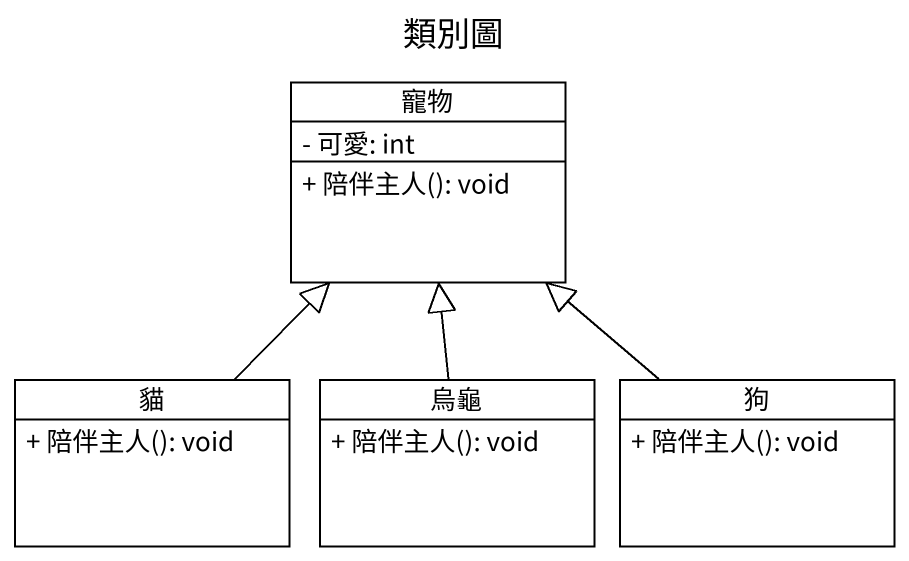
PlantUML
@startuml
title 類別圖
hide circle
hide empty members
skinparam classAttributeIconSize 0
class 寵物 {
  - 可愛: int
  + 陪伴主人(): void
}
class 貓 {
  + 陪伴主人(): void
}
class 烏龜 {
  + 陪伴主人(): void
}
class 狗 {
  + 陪伴主人(): void
}
貓 -up-|> 寵物
烏龜 -up-|> 寵物
狗 -up-|> 寵物
@enduml
